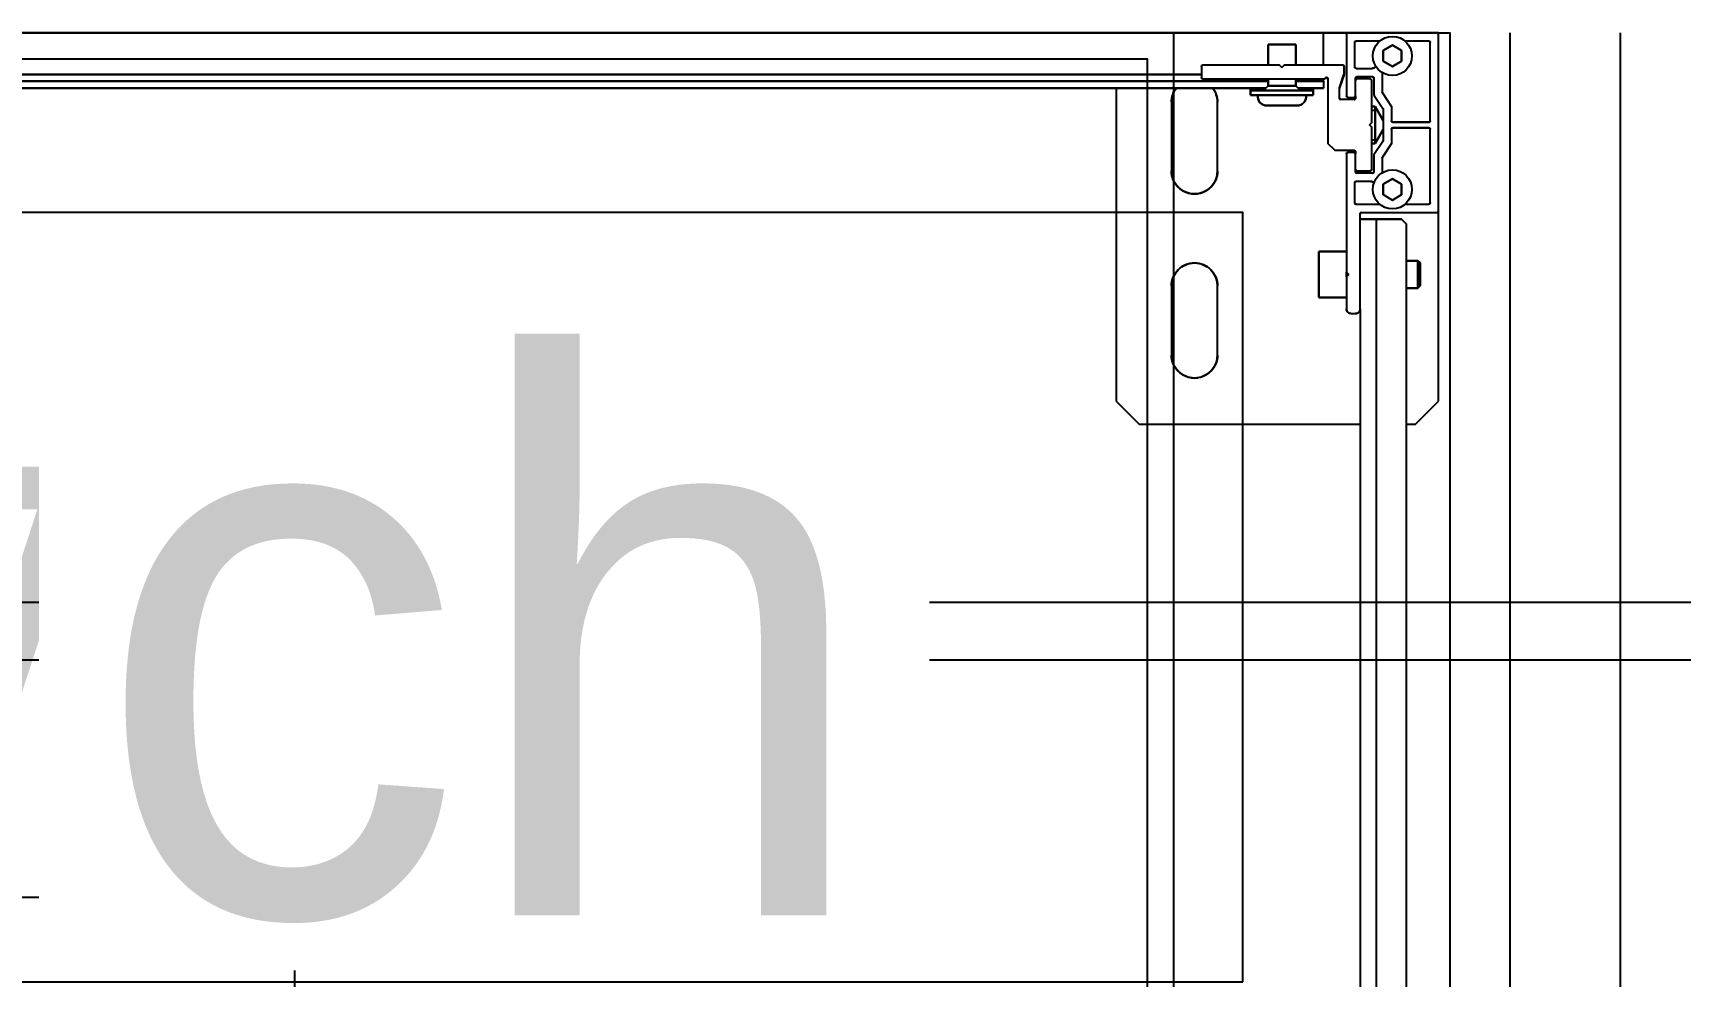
# Model space of a CAD drawing. Header units: centimetres. Extents: x 2191 to 12545, y -680 to 18662.
# Drawn here: x 11645.25 to 11681.04, y 4310.79 to 4331.29 of the extents above; entities that cross this region are included whole.
import ezdxf

# ---------------------------------------------------------------- set-up
doc = ezdxf.new("R2010")
doc.units = ezdxf.units.CM
for name, color, linetype in [('B Aménagement intérieur', 252, 'Continuous'), ('B Général', 252, 'Continuous'), ('C ANNOTATIONS-prestations', 252, 'Continuous'), ('F REMPLISSAGE-vert clair', 252, 'Continuous'), ('F REMPLISSAGE-vert foncé', 252, 'Continuous'), ('MTI900_Alu', 252, 'Continuous'), ('prlm-CHAUFF', 4, 'Continuous')]:
    doc.layers.add(name, color=color, linetype=linetype)
doc.layers.add('prlm-ELEC-CFO', color=1, linetype='Continuous', lineweight=25)
doc.styles.add('prlm-elec-cfo', font='comic.ttf', dxfattribs={"height": 12})
doc.styles.get("Standard").update_dxf_attribs({"font": 'isocp.shx', "height": 15})

# ---------------------------------------------------------------- blocks, each defined once
blk = doc.blocks.new('B 70.200_wc-2')
at = {"layer": 'B Général', "linetype": 'Continuous'}
for p, q in [((-24.9, 0.1), (24.9, 0.1)), ((25, -20.1), (25, 0))]:
    blk.add_line(p, q, dxfattribs=at)
blk.add_arc((24.9, 0), 0.1, 0, 90, dxfattribs=at)
blk = doc.blocks.new('B 70.Groupe-2-1')
at = {"layer": 'B Général', "xscale": -1, "rotation": 270}
blk.add_blockref('B 70.200_wc-2', (35.5, 7.5), dxfattribs=at)
blk = doc.blocks.new('B 70.WC-plan-PMR')
at = {"layer": 'B Général'}
blk.add_blockref('B 70.Groupe-2-1', (0, 0), dxfattribs=at)
blk = doc.blocks.new('B 70.Groupe-26-1')
at = {"layer": 'B Général', "linetype": 'Continuous'}
blk.add_line((11676.042, 4331.289), (11676.042, 4292.409), dxfattribs=at)
at = {"layer": 'F REMPLISSAGE-vert clair'}
for p, q in [((11677.342, 4331.289), (11677.342, 4292.409)), ((11679.742, 4331.289), (11679.742, 4292.409))]:
    blk.add_line(p, q, dxfattribs=at)
at = {"layer": 'F REMPLISSAGE-vert foncé', "linetype": 'Continuous'}
blk.add_line((11676.042, 4331.289), (11676.042, 4292.409), dxfattribs=at)
at = {"layer": 'F REMPLISSAGE-vert foncé'}
for p, q in [((11677.342, 4331.289), (11677.342, 4292.409)), ((11679.742, 4331.289), (11679.742, 4292.409))]:
    blk.add_line(p, q, dxfattribs=at)
at = {"layer": 'B Général', "xscale": -1, "rotation": 270}
blk.add_blockref('B 70.WC-plan-PMR', (11618.442, 4276.909), dxfattribs=at)
blk = doc.blocks.new('B 70.G 100_80')
at = {"layer": 'B Général', "linetype": 'Continuous', "flags": 128}
blk.add_lwpolyline([(9.5, -45), (9.5, 45), (48.52, 45), (48.52, -45)], close=True, dxfattribs=at)
at = {"layer": 'C ANNOTATIONS-prestations'}
for p, q in [((9.5, 44.75), (9.5, 44.72)), ((9.53, 44.75), (9.5, 44.75)), ((13.37, 44.75), (9.53, 44.75)), ((17.5, 44.75), (13.37, 44.75)), ((18, 44.25), (17.5, 44.75)), ((9.5, 44.72), (9.5, 42.78)), ((9.68, 44.54), (9.68, 44.033)), ((11.41, 44.57), (9.71, 44.57)), ((11.44, 43.76), (11.44, 44.54)), ((11.56, 44.54), (11.56, 43.76)), ((13.19, 44.57), (11.59, 44.57)), ((13.22, 44.033), (13.22, 44.54)), ((13.4, 43.08), (13.4, 44.72)), ((13.55, 43.95), (13.65, 44.05)), ((13.65, 44.05), (44.15, 44.05)), ((14.45, 44.3), (14.5, 44.35)), ((15.05, 44.3), (14.45, 44.3)), ((14.45, 44.05), (14.45, 44.3)), ((14.5, 44.35), (15, 44.35)), ((15, 44.35), (15.05, 44.3)), ((15.05, 44.3), (15.05, 44.05)), ((18, 44.05), (18, 44.25)), ((9.885, 43.95), (9.769, 43.75)), ((9.769, 43.75), (9.885, 43.55)), ((10.115, 43.95), (9.885, 43.95)), ((10.231, 43.75), (10.115, 43.95)), ((10.115, 43.55), (10.231, 43.75)), ((10.803, 43.535), (11.088, 43.725)), ((11.105, 43.73), (11.41, 43.73)), ((11.59, 43.73), (11.904, 43.73)), ((11.904, 43.73), (12.197, 43.535)), ((12.785, 43.95), (12.669, 43.75)), ((12.669, 43.75), (12.785, 43.55)), ((13.015, 43.95), (12.785, 43.95)), ((13.131, 43.75), (13.015, 43.95)), ((13.015, 43.55), (13.131, 43.75)), ((13.55, 43.4), (13.55, 43.95)), ((9.68, 43.467), (9.68, 42.96)), ((9.885, 43.55), (10.115, 43.55)), ((10.27, 42.96), (10.27, 43.307)), ((10.364, 43.53), (10.786, 43.53)), ((10.45, 42.98), (10.45, 43.32)), ((10.48, 43.35), (10.841, 43.35)), ((10.858, 43.355), (11.142, 43.545)), ((11.1, 43.377), (11.4, 43.55)), ((11.9, 43.377), (11.1, 43.377)), ((11.1, 43.3), (11.1, 43.377)), ((11.159, 43.55), (11.841, 43.55)), ((11.177, 43.3), (11.177, 43.421)), ((11.6, 43.55), (11.9, 43.377)), ((11.823, 43.3), (11.823, 43.421)), ((11.858, 43.545), (12.15, 43.35)), ((11.9, 43.377), (11.9, 43.3)), ((12.15, 43.35), (12.52, 43.35)), ((12.214, 43.53), (12.536, 43.53)), ((12.55, 43.32), (12.55, 42.98)), ((12.785, 43.55), (13.015, 43.55)), ((13.22, 42.96), (13.22, 43.467)), ((13.55, 43.05), (13.55, 43.4)), ((13.55, 43.4), (44.25, 43.4)), ((10.87, 42.95), (10.48, 42.95)), ((10.5, 43.27), (10.5, 42.98)), ((11.45, 43.3), (10.53, 43.3)), ((10.87, 42.95), (10.92, 42.95)), ((11.5, 43.25), (11.45, 43.3)), ((11.55, 43.3), (11.5, 43.25)), ((12.47, 43.3), (11.55, 43.3)), ((12.08, 42.95), (12.13, 42.95)), ((12.52, 42.95), (12.13, 42.95)), ((12.5, 42.98), (12.5, 43.27)), ((12.73, 43.28), (12.73, 42.96)), ((15.5, 43.05), (13.43, 43.05)), ((15.5, 43.05), (42.27, 43.05)), ((15.6, 42.85), (15.6, 42.95)), ((18, 38.25), (18, 43.05)), ((9.5, 42.78), (9.5, 42.25)), ((9.53, 42.75), (10.87, 42.75)), ((9.71, 42.93), (10.24, 42.93)), ((10.2, 42.67), (10.2, 41.4)), ((10.23, 42.7), (10.395, 42.7)), ((10.405, 42.699), (10.695, 42.602)), ((10.92, 42.6), (10.705, 42.6)), ((10.9, 42.78), (10.9, 42.92)), ((10.95, 42.92), (10.95, 42.63)), ((12.05, 42.5), (12.05, 42.92)), ((12.1, 42.92), (12.1, 42.78)), ((12.13, 42.75), (14.7, 42.75)), ((12.76, 42.93), (13.19, 42.93)), ((14.25, 42.15), (14.25, 42.75)), ((14.7, 42.75), (14.729, 42.779)), ((14.8, 42.75), (14.7, 42.75)), ((14.771, 42.779), (14.8, 42.75)), ((14.8, 42.75), (15.5, 42.75)), ((15.25, 42.75), (15.25, 42.15)), ((9.5, 42.25), (9.5, -42.25)), ((10.2, 42.25), (9.5, 42.25)), ((10.5, 42.35), (11.9, 42.35)), ((10.5, 39.63), (10.5, 42.29)), ((10.55, 42.25), (10.5, 42.25)), ((10.55, 42.25), (10.55, 41.65)), ((10.55, 42.25), (10.7, 42.25)), ((10.7, 42.25), (10.7, 41.7)), ((12.05, 42.5), (11.9, 42.35)), ((10.7, 42.03), (10.75, 42.03)), ((10.75, 42.03), (10.75, 40.67)), ((10.75, 42.03), (10.85, 42.03)), ((10.85, 42.03), (10.85, 40.67)), ((15.25, 42.15), (14.25, 42.15)), ((9.75, 41.65), (9.75, 41.05)), ((9.75, 41.65), (10.2, 41.65)), ((10.5, 41.65), (10.65, 41.65)), ((10.65, 41.65), (10.75, 41.75)), ((10.65, 41.05), (10.65, 41.65)), ((11.08, 41.675), (11.08, 41.025)), ((10.25, 41.35), (10.2, 41.4)), ((10.2, 41.3), (10.25, 41.35)), ((10.2, 41.3), (10.2, 39.63)), ((10.2, 41.05), (9.75, 41.05)), ((10.65, 41.05), (10.5, 41.05)), ((10.55, 41.05), (10.55, -41.05)), ((10.75, 40.95), (10.65, 41.05)), ((10.7, 41), (10.7, -41)), ((10.75, 40.67), (10.7, 40.67)), ((10.85, 40.67), (10.75, 40.67)), ((12.5, 39.95), (11, 39.95)), ((16.5, 39.95), (15, 39.95)), ((10.23, 39.6), (10.47, 39.6)), ((10.4, 39.6), (10.4, -39.6)), ((11, 38.95), (12.5, 38.95)), ((15, 38.95), (16.5, 38.95)), ((17.5, 37.75), (18, 38.25)), ((10.7, 37.75), (17.5, 37.75))]:
    blk.add_line(p, q, dxfattribs=at)
at = {"layer": 'C ANNOTATIONS-prestations', "flags": 128}
for points in [[(9.5, 44.72, -0.198912), (9.509, 44.741, -0.198912), (9.53, 44.75)], [(13.37, 44.75, -0.198912), (13.391, 44.741, -0.198912), (13.4, 44.72)], [(9.68, 44.54, -0.198912), (9.689, 44.561, -0.198912), (9.71, 44.57)], [(11.41, 44.57, -0.198912), (11.431, 44.561, -0.198912), (11.44, 44.54)], [(11.56, 44.54, -0.198912), (11.569, 44.561, -0.198912), (11.59, 44.57)], [(13.19, 44.57, -0.198912), (13.211, 44.561, -0.198912), (13.22, 44.54)], [(9.68, 44.03, -0.01196), (9.68, 44.031, -0.01196), (9.68, 44.033)], [(13.22, 44.033, -0.01196), (13.22, 44.031, -0.01196), (13.22, 44.03)], [(11.088, 43.725, -0.073633), (11.096, 43.729, -0.073633), (11.105, 43.73)], [(11.44, 43.76, -0.198912), (11.431, 43.739, -0.198912), (11.41, 43.73)], [(11.59, 43.73, -0.198912), (11.569, 43.739, -0.198912), (11.56, 43.76)], [(9.68, 43.467, -0.01196), (9.68, 43.469, -0.01196), (9.68, 43.47)], [(10.225, 43.39, -0.123554), (10.258, 43.354, -0.123554), (10.27, 43.307)], [(10.45, 43.32, -0.198912), (10.459, 43.341, -0.198912), (10.48, 43.35)], [(10.803, 43.535, -0.073633), (10.795, 43.531, -0.073633), (10.786, 43.53)], [(10.858, 43.355, -0.073633), (10.85, 43.351, -0.073633), (10.841, 43.35)], [(11.142, 43.545, -0.073633), (11.15, 43.549, -0.073633), (11.159, 43.55)], [(11.841, 43.55, -0.073633), (11.85, 43.549, -0.073633), (11.858, 43.545)], [(12.214, 43.53, -0.073633), (12.205, 43.531, -0.073633), (12.197, 43.535)], [(12.52, 43.35, -0.198912), (12.541, 43.341, -0.198912), (12.55, 43.32)], [(12.73, 43.28, -0.095961), (12.737, 43.318, -0.095961), (12.758, 43.35)], [(13.22, 43.47, -0.01196), (13.22, 43.469, -0.01196), (13.22, 43.467)], [(9.71, 42.93, -0.198912), (9.689, 42.939, -0.198912), (9.68, 42.96)], [(10.27, 42.96, -0.198912), (10.261, 42.939, -0.198912), (10.24, 42.93)], [(10.48, 42.95, -0.198912), (10.459, 42.959, -0.198912), (10.45, 42.98)], [(10.5, 43.27, -0.198912), (10.509, 43.291, -0.198912), (10.53, 43.3)], [(10.53, 42.95, -0.198912), (10.509, 42.959, -0.198912), (10.5, 42.98)], [(10.87, 42.95, -0.198912), (10.891, 42.941, -0.198912), (10.9, 42.92)], [(10.92, 42.95, -0.198912), (10.941, 42.941, -0.198912), (10.95, 42.92)], [(12.05, 42.92, -0.198912), (12.059, 42.941, -0.198912), (12.08, 42.95)], [(12.1, 42.92, -0.198912), (12.109, 42.941, -0.198912), (12.13, 42.95)], [(12.47, 43.3, -0.198912), (12.491, 43.291, -0.198912), (12.5, 43.27)], [(12.5, 42.98, -0.198912), (12.491, 42.959, -0.198912), (12.47, 42.95)], [(12.55, 42.98, -0.198912), (12.541, 42.959, -0.198912), (12.52, 42.95)], [(12.76, 42.93, -0.198912), (12.739, 42.939, -0.198912), (12.73, 42.96)], [(13.22, 42.96, -0.198912), (13.211, 42.939, -0.198912), (13.19, 42.93)], [(13.43, 43.05, -0.198912), (13.409, 43.059, -0.198912), (13.4, 43.08)], [(15.5, 43.05, -0.198912), (15.571, 43.021, -0.198912), (15.6, 42.95)], [(9.53, 42.75, -0.198912), (9.509, 42.759, -0.198912), (9.5, 42.78)], [(10.2, 42.67, -0.198912), (10.209, 42.691, -0.198912), (10.23, 42.7)], [(10.395, 42.7, -0.040241), (10.4, 42.7, -0.040241), (10.405, 42.699)], [(10.705, 42.6, -0.040241), (10.7, 42.6, -0.040241), (10.695, 42.602)], [(10.9, 42.78, -0.198912), (10.891, 42.759, -0.198912), (10.87, 42.75)], [(10.95, 42.63, -0.198912), (10.941, 42.609, -0.198912), (10.92, 42.6)], [(12.13, 42.75, -0.198912), (12.109, 42.759, -0.198912), (12.1, 42.78)], [(14.729, 42.779, -0.198912), (14.75, 42.788, -0.198912), (14.771, 42.779)], [(15.6, 42.85, -0.198912), (15.571, 42.779, -0.198912), (15.5, 42.75)], [(10.5, 42.29, -0.414214), (10.47, 42.32, -0.414214), (10.5, 42.35)], [(10.85, 41.873, -0.218554), (11.01, 41.827, -0.218554), (11.08, 41.675)], [(10.85, 41.874, -0.003145), (10.853, 41.874, -0.003145), (10.855, 41.874)], [(11.08, 41.025, -0.218554), (11.01, 40.873, -0.218554), (10.85, 40.827)], [(10.855, 40.827, -0.003145), (10.853, 40.826, -0.003145), (10.85, 40.826)], [(10.7, 39.85, -0.080612), (10.842, 39.924, -0.080612), (11, 39.95)], [(12.5, 39.95, -0.414214), (13, 39.45, -0.414214), (12.5, 38.95)], [(15, 38.95, -0.414214), (14.5, 39.45, -0.414214), (15, 39.95)], [(16.5, 39.95, -0.414214), (17, 39.45, -0.414214), (16.5, 38.95)], [(10.23, 39.6, -0.198912), (10.209, 39.609, -0.198912), (10.2, 39.63)], [(10.5, 39.63, -0.198912), (10.491, 39.609, -0.198912), (10.47, 39.6)], [(11, 38.95, -0.080612), (10.842, 38.976, -0.080612), (10.7, 39.05)]]:
    blk.add_lwpolyline(points, format="xyb", dxfattribs=at)
at = {"layer": 'C ANNOTATIONS-prestations'}
for centre in [(10, 43.75), (12.9, 43.75)]:
    blk.add_circle(centre, 0.425, dxfattribs=at)
blk = doc.blocks.new('B 70.MTI900_Alu_390')
at = {"layer": 'MTI900_Alu', "color": 1, "linetype": 'Continuous'}
for p, q in [((-4.225, 0), (4.225, 0)), ((4.278, 0), (4.225, 0)), ((4.225, -0.07), (4.225, 0)), ((4.472, 0), (4.278, 0)), ((4.475, 0), (4.472, 0)), ((4.475, -0.003), (4.475, 0)), ((4.105, -0.025), (4.165, -0.025)), ((4.105, -0.025), (4.105, -0.07)), ((4.165, -0.07), (4.165, -0.025)), ((4.275, -0.003), (4.275, -0.137)), ((4.293, -0.021), (4.293, -0.074)), ((4.3467, -0.018), (4.296, -0.018)), ((4.355, -0.0385), (4.375, -0.0269)), ((4.375, -0.0269), (4.395, -0.0385)), ((4.454, -0.018), (4.4033, -0.018)), ((4.457, -0.191), (4.457, -0.021)), ((4.475, -0.387), (4.475, -0.003)), ((4.13, -0.07), (3.963, -0.07)), ((4.135, -0.075), (4.13, -0.07)), ((4.14, -0.07), (4.135, -0.075)), ((4.267, -0.07), (4.14, -0.07)), ((4.355, -0.0615), (4.355, -0.0385)), ((4.375, -0.0731), (4.355, -0.0615)), ((4.395, -0.0615), (4.375, -0.0731)), ((4.395, -0.0385), (4.395, -0.0615)), ((-4.105, -0.105), (4.105, -0.105)), ((-3.96, -0.09), (3.96, -0.09)), ((3.96, -0.073), (3.96, -0.097)), ((3.963, -0.1), (4.229, -0.1)), ((4.105, -0.1), (4.105, -0.115)), ((4.165, -0.115), (4.165, -0.1)), ((4.165, -0.105), (4.225, -0.105)), ((4.225, -0.105), (4.225, -0.1)), ((4.225, -0.105), (4.225, -0.12)), ((4.235, -0.1), (4.235, -0.24)), ((4.2602, -0.1195), (4.2698, -0.0905)), ((4.27, -0.0895), (4.27, -0.073)), ((4.295, -0.137), (4.295, -0.098)), ((4.296, -0.077), (4.3306, -0.077)), ((4.298, -0.095), (4.332, -0.095)), ((4.327, -0.1), (4.298, -0.1)), ((4.33, -0.195), (4.33, -0.103)), ((4.335, -0.098), (4.335, -0.1341)), ((4.353, -0.0864), (4.353, -0.1286)), ((-4.1, -0.12), (4.1, -0.12)), ((3.775, -0.12), (3.775, -0.8)), ((4.067, -0.12), (4.067, -0.125)), ((4.067, -0.125), (4.203, -0.125)), ((4.067, -0.125), (4.067, -0.135)), ((4.067, -0.135), (4.203, -0.135)), ((4.105, -0.115), (4.095, -0.125)), ((4.165, -0.115), (4.105, -0.115)), ((4.175, -0.125), (4.165, -0.115)), ((4.17, -0.12), (4.225, -0.12)), ((4.203, -0.125), (4.203, -0.12)), ((4.203, -0.135), (4.203, -0.125)), ((4.26, -0.142), (4.26, -0.1205)), ((4.278, -0.14), (4.292, -0.14)), ((4.295, -0.137), (4.295, -0.142)), ((4.3355, -0.1358), (4.3545, -0.1642)), ((4.3535, -0.1303), (4.3725, -0.1588)), ((3.895, -0.15), (3.895, -0.3)), ((3.995, -0.3), (3.995, -0.15)), ((4.1025, -0.158), (4.1675, -0.158)), ((4.292, -0.145), (4.263, -0.145)), ((4.3377, -0.16), (4.33, -0.16)), ((4.33, -0.1677), (4.3421, -0.1677)), ((4.3377, -0.16), (4.3377, -0.24)), ((4.355, -0.19), (4.3377, -0.16)), ((4.355, -0.1659), (4.355, -0.2341)), ((4.373, -0.1605), (4.373, -0.191)), ((4.33, -0.195), (4.325, -0.2)), ((4.325, -0.2), (4.33, -0.205)), ((4.33, -0.297), (4.33, -0.205)), ((4.3377, -0.24), (4.355, -0.21)), ((4.373, -0.209), (4.373, -0.2404)), ((4.454, -0.194), (4.376, -0.194)), ((4.376, -0.206), (4.454, -0.206)), ((4.457, -0.369), (4.457, -0.209)), ((4.235, -0.24), (4.25, -0.255)), ((4.33, -0.2323), (4.3421, -0.2323)), ((4.33, -0.24), (4.3377, -0.24)), ((4.3545, -0.2358), (4.335, -0.265)), ((4.373, -0.2404), (4.3535, -0.2697)), ((4.25, -0.255), (4.292, -0.255)), ((4.275, -0.263), (4.275, -0.52)), ((4.292, -0.26), (4.278, -0.26)), ((4.295, -0.258), (4.295, -0.263)), ((4.295, -0.302), (4.295, -0.263)), ((4.335, -0.265), (4.335, -0.302)), ((4.353, -0.2714), (4.353, -0.3036)), ((4.298, -0.3), (4.327, -0.3)), ((4.332, -0.305), (4.298, -0.305)), ((4.355, -0.3285), (4.375, -0.3169)), ((4.375, -0.3169), (4.395, -0.3285)), ((4.293, -0.326), (4.293, -0.369)), ((4.328, -0.323), (4.296, -0.323)), ((4.355, -0.3515), (4.355, -0.3285)), ((4.375, -0.3631), (4.355, -0.3515)), ((4.395, -0.3515), (4.375, -0.3631)), ((4.395, -0.3285), (4.395, -0.3515)), ((4.296, -0.372), (4.3467, -0.372)), ((4.305, -0.6), (4.305, -0.393)), ((4.308, -0.39), (4.472, -0.39)), ((4.4033, -0.372), (4.454, -0.372)), ((4.475, -0.8), (4.475, -0.387)), ((4.34, -0.405), (4.305, -0.405)), ((4.34, -0.405), (4.34, -3.475)), ((4.395, -0.405), (4.34, -0.405)), ((4.405, -0.415), (4.395, -0.405)), ((4.405, -0.415), (4.405, -3.465)), ((4.215, -0.475), (4.215, -0.575)), ((4.275, -0.475), (4.215, -0.475)), ((4.43, -0.495), (4.405, -0.495)), ((4.43, -0.495), (4.43, -0.555)), ((4.435, -0.5), (4.43, -0.495)), ((4.435, -0.55), (4.435, -0.5)), ((4.275, -0.52), (4.2779, -0.5229)), ((4.275, -0.52), (4.275, -0.53)), ((4.2779, -0.5271), (4.275, -0.53)), ((4.275, -0.53), (4.275, -0.6)), ((3.895, -0.55), (3.895, -0.7)), ((3.995, -0.7), (3.995, -0.55)), ((4.405, -0.555), (4.43, -0.555)), ((4.43, -0.555), (4.435, -0.55)), ((4.215, -0.575), (4.275, -0.575)), ((4.305, -0.6), (4.305, -3.277)), ((4.285, -0.61), (4.295, -0.61)), ((3.775, -0.8), (3.825, -0.85)), ((4.425, -0.85), (4.475, -0.8)), ((3.825, -0.85), (4.305, -0.85)), ((4.405, -0.85), (4.425, -0.85))]:
    blk.add_line(p, q, dxfattribs=at)
for centre in [(4.375, -0.05), (4.375, -0.34)]:
    blk.add_circle(centre, 0.0425, dxfattribs=at)
for centre, radius, start, end in [((4.278, -0.003), 0.003, 90, 180), ((4.472, -0.003), 0.003, 0, 90), ((4.296, -0.021), 0.003, 90, 180), ((4.3467, -0.021), 0.003, 84.5182, 90), ((4.4033, -0.021), 0.003, 90, 95.4818), ((4.454, -0.021), 0.003, 0, 90), ((3.963, -0.073), 0.003, 90, 180), ((4.267, -0.073), 0.003, 0, 90), ((3.963, -0.097), 0.003, 180, 270), ((4.232, -0.1), 0.003, 0, 180), ((4.267, -0.0895), 0.003, 341.5651, 0), ((4.296, -0.074), 0.003, 180, 270), ((4.298, -0.098), 0.003, 90, 180), ((4.298, -0.103), 0.003, 90, 180), ((4.327, -0.103), 0.003, 0, 90), ((4.3306, -0.067), 0.01, 270, 326.3475), ((4.332, -0.098), 0.003, 0, 90), ((3.945, -0.15), 0.05, 143.1301, 180), ((3.945, -0.15), 0.05, 0, 36.8699), ((4.1025, -0.138), 0.02, 171.3731, 270), ((4.1025, -0.133), 0.02, 185.7392, 187.1808), ((4.1675, -0.138), 0.02, 270, 8.6269), ((4.1675, -0.133), 0.02, 352.8192, 354.2608), ((4.263, -0.1205), 0.003, 161.5651, 180), ((4.263, -0.142), 0.003, 180, 270), ((4.278, -0.137), 0.003, 180, 270), ((4.292, -0.137), 0.003, 270, 0), ((4.292, -0.142), 0.003, 270, 0), ((4.338, -0.1341), 0.003, 180, 213.6901), ((4.356, -0.1286), 0.003, 180, 213.6901), ((4.352, -0.1659), 0.003, 0, 33.6901), ((4.37, -0.1605), 0.003, 0, 33.6901), ((4.376, -0.191), 0.003, 180, 270), ((4.376, -0.209), 0.003, 90, 180), ((4.454, -0.191), 0.003, 270, 0), ((4.454, -0.209), 0.003, 0, 90), ((4.352, -0.2341), 0.003, 326.3099, 0), ((4.278, -0.263), 0.003, 90, 180), ((4.292, -0.258), 0.003, 0, 90), ((4.292, -0.263), 0.003, 0, 90), ((4.356, -0.2714), 0.003, 146.3099, 180), ((3.945, -0.3), 0.05, 180, 0), ((4.298, -0.297), 0.003, 180, 270), ((4.298, -0.302), 0.003, 180, 270), ((4.327, -0.297), 0.003, 270, 0), ((4.332, -0.302), 0.003, 270, 0), ((4.296, -0.326), 0.003, 90, 180), ((4.328, -0.333), 0.01, 46.149, 90), ((4.296, -0.369), 0.003, 180, 270), ((4.308, -0.393), 0.003, 90, 180), ((4.3467, -0.369), 0.003, 270, 275.4818), ((4.4033, -0.369), 0.003, 264.5182, 270), ((4.454, -0.369), 0.003, 270, 0), ((4.472, -0.387), 0.003, 270, 0), ((3.945, -0.55), 0.05, 0, 180), ((4.2758, -0.525), 0.003, 315, 45), ((4.285, -0.6), 0.01, 180, 270), ((4.295, -0.6), 0.01, 270, 0), ((3.945, -0.7), 0.05, 180, 0)]:
    blk.add_arc(centre, radius, start, end, dxfattribs=at)
blk = doc.blocks.new('xi.uta-yzen-g')
at = {"layer": 'prlm-CHAUFF', "ltscale": 50}
for points in [[(-39, 30), (-39, 0), (0, 0), (0, 30)], [(-38.429, 29.429), (-38.429, 0.571), (-0.571, 0.571), (-0.571, 29.429)], [(-40.5, 20.62), (-40.5, 3.9), (40.5, 3.9), (40.5, 20.62)]]:
    blk.add_lwpolyline(points, close=True, dxfattribs=at)
at = {"layer": 'prlm-CHAUFF', "ltscale": 50, "insert": (-31.697, 16.894), "char_height": 10, "width": 139.79252, "attachment_point": 1}
blk.add_mtext('UTA', dxfattribs=at)

msp = doc.modelspace()

# ---------------------------------------------------------------- linework, layer by layer
at = {"layer": 'prlm-CHAUFF', "ltscale": 50}
for p, q in [((11610.142, 4318.914), (11968.445, 4318.914)), ((11610.142, 4317.664), (11968.445, 4317.664))]:
    msp.add_line(p, q, dxfattribs=at)

# ---------------------------------------------------------------- block references
at = {"layer": 'B Aménagement intérieur'}
msp.add_blockref('B 70.Groupe-26-1', (0, 0), dxfattribs=at)
at = {"layer": 'B Aménagement intérieur', "rotation": 270}
msp.add_blockref('B 70.G 100_80', (11631.042, 4340.789), dxfattribs=at)
at = {"layer": 'prlm-CHAUFF', "xscale": 9.999999999999975, "yscale": 9.999999999999975, "zscale": 9.999999999999975, "rotation": 359.9998846602292}
msp.add_blockref('B 70.MTI900_Alu_390', (11631.042, 4331.289), dxfattribs=at)
at = {"layer": 'prlm-CHAUFF', "ltscale": 50, "rotation": 180}
msp.add_blockref('xi.uta-yzen-g', (11631.042, 4331.289), dxfattribs=at)

# ---------------------------------------------------------------- next in the draw order: texts
at = {"layer": 'prlm-ELEC-CFO', "lineweight": 20, "insert": (11655.06, 4318.028), "char_height": 12, "attachment_point": 5, "line_spacing_factor": 0.8, "style": 'prlm-elec-cfo', "bg_fill": 3, "box_fill_scale": 1.1, "bg_fill_color": 256, "bg_fill_transparency": 0}
msp.add_mtext('ch', dxfattribs=at)

doc.saveas('drawing.dxf')
